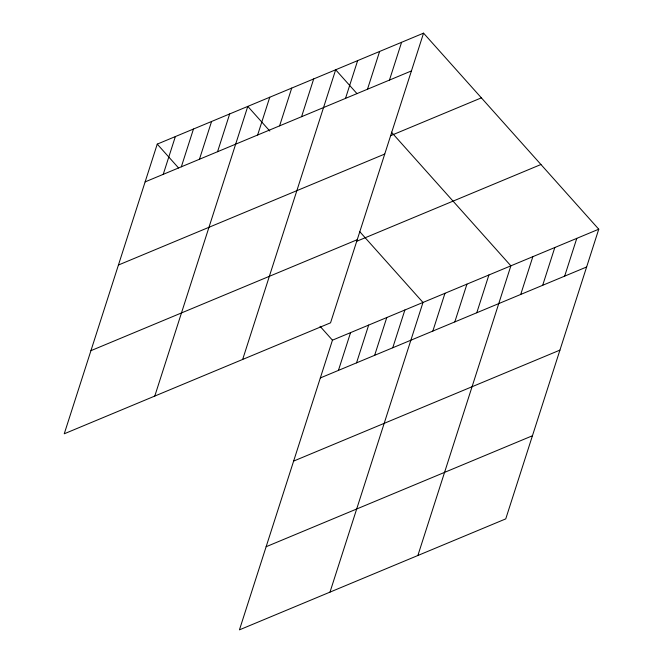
<?xml version="1.0" encoding="UTF-8"?>
<svg xmlns="http://www.w3.org/2000/svg" width="663" height="663" viewBox="0 0 663 663"><rect width="100%" height="100%" fill="white"/><g stroke="black" fill="none" stroke-linecap="round" stroke-linejoin="round"><path stroke-width="0.99" d="M423.558 33.15L157.247 144.12L64.245 433.793L330.547 322.823L423.558 33.15L598.755 229.207L505.753 518.88L239.442 629.85L332.453 340.177L598.755 229.207M163.231 174.352L175.355 136.578M181.339 166.803L193.463 129.028M199.447 159.261L211.572 121.478M217.555 151.711L229.68 113.937M154.786 396.06L247.788 106.387L269.816 131.034M257.634 135.012L269.758 97.237M279.604 125.854L291.728 88.08M301.574 116.705L313.698 78.922M242.666 359.445L335.669 69.772L357.009 93.649M345.514 98.389L357.639 60.615M367.484 89.24L379.609 51.457M389.454 80.082L401.587 42.308M338.428 370.41L350.561 332.635M356.537 362.86L368.669 325.085M374.645 355.318L386.778 317.544M392.753 347.768L404.886 309.994M329.992 592.117L422.994 302.452L359.76 231.685M432.84 331.069L444.964 293.295M454.81 321.911L466.934 284.137M476.78 312.762L488.904 274.979M417.872 555.503L510.875 265.83L391.427 132.161M520.72 294.447L532.845 256.672M542.69 285.297L554.815 247.514M564.661 276.139L576.785 238.365M145.122 181.894L411.425 70.924M390.623 135.666L481.371 97.851M118.428 265.026L384.739 154.048M90.93 350.669L357.241 239.699M356.603 241.324L540.942 164.507M320.32 377.951L586.631 266.982M293.634 461.083L559.937 350.114M266.136 546.726L532.439 435.757M157.247 144.12L178.587 167.996M320.063 326.312L332.453 340.177"/></g></svg>
